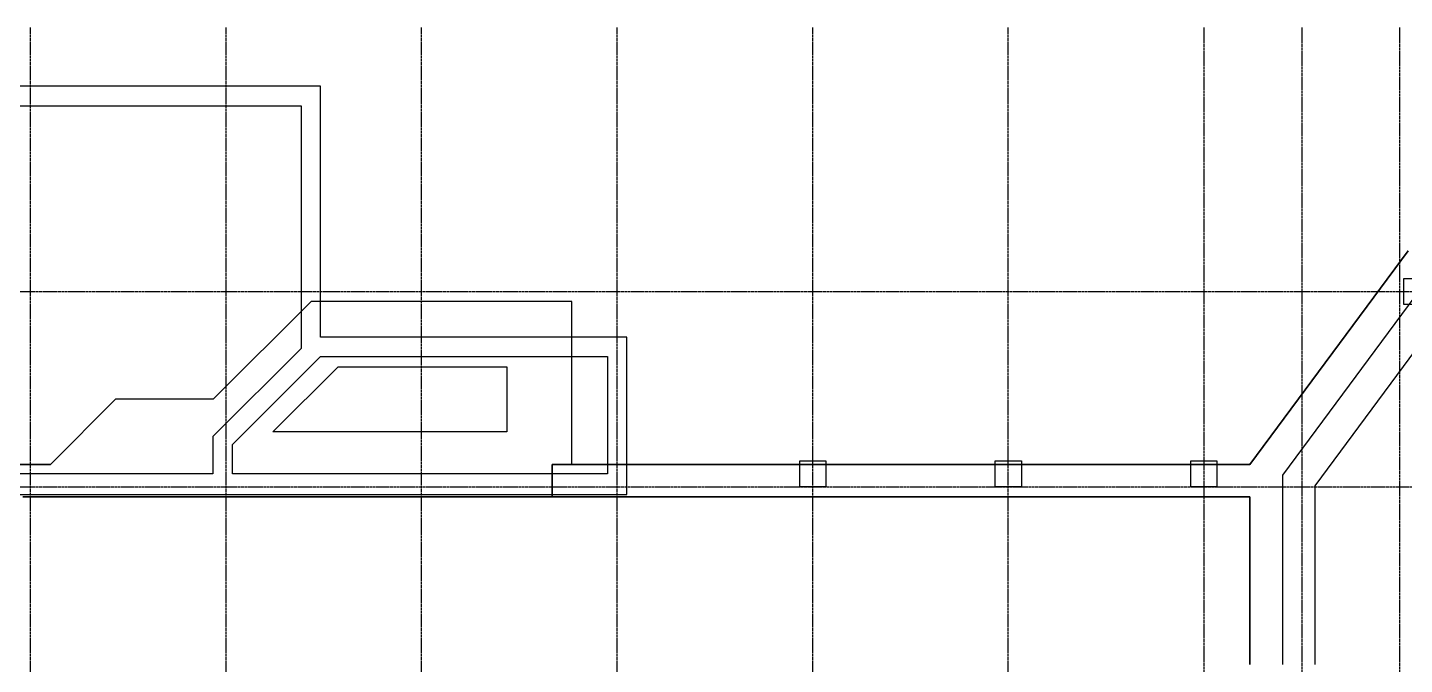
# Model space of a CAD drawing. Header units: millimetres. Extents: x -58291 to 85267, y -25390 to 74943.
# Drawn here: x 3422 to 24544, y 58051 to 67826 of the extents above; entities that cross this region are included whole.
import ezdxf

# ---------------------------------------------------------------- set-up
doc = ezdxf.new("R2010")
doc.units = ezdxf.units.MM
doc.linetypes.add('PCENTRE', pattern=[50.8, 31.75, -6.35, 6.35, -6.35])
doc.linetypes.add('PCENTRE2', pattern=[28.575, 19.05, -3.175, 3.175, -3.175])
for name, color, linetype in [('Basement 01 - Structural Members', 5, 'Continuous'), ('Boundaries_and_building_grids', 140, 'PCENTRE2'), ('SITE', 1, 'Continuous')]:
    doc.layers.add(name, color=color, linetype=linetype)

msp = doc.modelspace()

# ---------------------------------------------------------------- linework, layer by layer
at = {"layer": 'Basement 01 - Structural Members', "color": 5, "linetype": 'Continuous', "lineweight": -3, "extrusion": (0, 0, -1), "elevation": 4600}
msp.add_lwpolyline([(24883, 66626), (-7617, 66626), (-7617, 62899), (-6267, 61549), (-6267, 60976), (3133, 60976), (3133, 60661), (-12617, 60661), (-12617, 63076), (-7917, 63076), (-7917, 66926), (25183, 66926)], dxfattribs=at)
at = {"layer": 'Basement 01 - Structural Members', "color": 5, "linetype": 'Continuous', "lineweight": -3, "elevation": -4600}
for points in [[(24933, 63576), (24533, 63576), (24533, 63976), (24933, 63976), (24933, 63576)], [(15667, 60776), (15267, 60776), (15267, 61176), (15667, 61176), (15667, 60776)], [(18667, 60776), (18267, 60776), (18267, 61176), (18667, 61176), (18667, 60776)], [(21667, 60776), (21267, 60776), (21267, 61176), (21667, 61176), (21667, 60776)]]:
    msp.add_lwpolyline(points, dxfattribs=at)
at = {"layer": 'Basement 01 - Structural Members', "color": 5, "linetype": 'Continuous', "lineweight": -3, "extrusion": (0, 0, -1), "elevation": 4600}
msp.add_lwpolyline([(-6567, 61426), (-7917, 62776), (-12317, 62776), (-12317, 60976), (-6567, 60976)], close=True, dxfattribs=at)
at = {"layer": 'Boundaries_and_building_grids', "color": 140, "linetype": 'PCENTRE', "lineweight": -3}
for p, q in [((3467, -17978), (3467, 67826)), ((6467, -17978), (6467, 67826)), ((9467, -17978), (9467, 67826)), ((12467, -17978), (12467, 67826)), ((15467, -17978), (15467, 67826)), ((18467, -17978), (18467, 67826)), ((21467, 67826), (21467, -17978)), ((22967, 67826), (22967, -17978)), ((24467, 67826), (24467, -17978)), ((-52891, 63776), (50767, 63776)), ((-52891, 60776), (50767, 60776))]:
    msp.add_line(p, q, dxfattribs=at)
at = {"layer": 'SITE', "linetype": 'Continuous'}
for p, q in [((22172, 61121), (24598, 64401)), ((24598, 64401), (22172, 61121)), ((25220, 64401), (22672, 60956)), ((23172, 60792), (25842, 64401)), ((7772, 63621), (6272, 62121)), ((11772, 63621), (7772, 63621)), ((11772, 61121), (11772, 63621)), ((7186, 61621), (8186, 62621)), ((8186, 62621), (10772, 62621)), ((10772, 62621), (10772, 61621)), ((4772, 62121), (3772, 61121)), ((3772, 61121), (4772, 62121)), ((6272, 62121), (4772, 62121)), ((10772, 61621), (7186, 61621)), ((3772, 61121), (3052, 61121)), ((3052, 61121), (3772, 61121)), ((22172, 61121), (11472, 61121)), ((11472, 60621), (11472, 61121)), ((11472, 61121), (11472, 60621)), ((11472, 61121), (22172, 61121)), ((22672, 60956), (22672, 58051)), ((11772, 60621), (3352, 60621)), ((3352, 60621), (11772, 60621)), ((11472, 60621), (22172, 60621)), ((22172, 60621), (11472, 60621)), ((22172, 60621), (22172, 58051)), ((22172, 58051), (22172, 60621)), ((23172, 58051), (23172, 60792))]:
    msp.add_line(p, q, dxfattribs=at)

doc.saveas('drawing.dxf')
